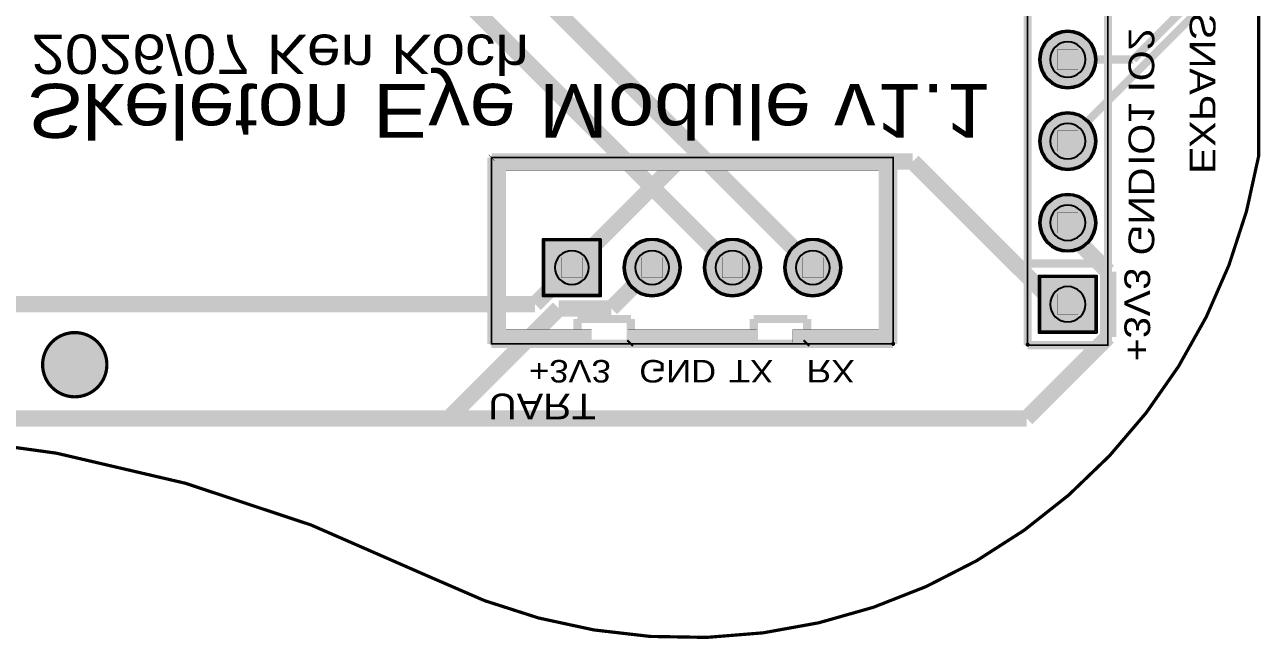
# Model space of a CAD drawing. Header units: millimetres. Extents: x -49.3 to 49.3, y -18 to 21.4.
# Drawn here: x 10.85 to 49.3, y -18.05 to 1.08 of the extents above; entities that cross this region are included whole.
import ezdxf
from ezdxf.enums import TextEntityAlignment as Align

# ---------------------------------------------------------------- set-up
doc = ezdxf.new("R2010")
doc.units = ezdxf.units.MM
doc.header["$MEASUREMENT"] = 0
for name, color, linetype, true_color in [('Board-Outline-Layer', 7, 'Continuous', 0xff00ff), ('Bottom-Layer', 7, 'Continuous', 0x0000ff), ('Bottom-Paste-Mask-Layer', 7, 'Continuous', 0x800000), ('Bottom-Silkscreen-Layer', 7, 'Continuous', 0x66cc33), ('Bottom-Solder-Mask-Layer', 7, 'Continuous', 0xaa00ff), ('Component-Marking-Layer', 7, 'Continuous', 0x66ffcc), ('Component-Shape-Layer', 7, 'Continuous', 0x00cccc), ('Document-Layer', 7, 'Continuous', 0xffffff), ('Hole-Layer', 7, 'Continuous', 0x222222), ('Multi-Layer', 7, 'Continuous', 0xc0c0c0), ('Pin-Soldering-Layer', 7, 'Continuous', 0xcc9999), ('Top-Layer', 7, 'Continuous', 0xff0000), ('Top-Paste-Mask-Layer', 7, 'Continuous', 0x808080), ('Top-Solder-Mask-Layer', 7, 'Continuous', 0x800080)]:
    doc.layers.add(name, color=color, linetype=linetype, true_color=true_color)
doc.styles.get("Standard").update_dxf_attribs({"font": 'arial.ttf'})

msp = doc.modelspace()

# ---------------------------------------------------------------- hatches: boundary and pattern name
at = {"layer": 'Bottom-Layer'}
for points in [[(42.457, 0, 1), (44.157, 0, 1)], [(42.457, -2.54, 1), (44.157, -2.54, 1)], [(42.457, -5.08, 1), (44.157, -5.08, 1)], [(28.723, -5.627), (28.723, -7.327), (27.023, -7.327), (27.023, -5.627)], [(29.523, -6.477, 1), (31.223, -6.477, 1)], [(32.023, -6.477, 1), (33.723, -6.477, 1)], [(34.523, -6.477, 1), (36.223, -6.477, 1)], [(44.157, -8.47), (42.457, -8.47), (42.457, -6.77), (44.157, -6.77)]]:
    msp.add_hatch(color=256, dxfattribs=at).paths.add_polyline_path(points)
at = {"layer": 'Bottom-Paste-Mask-Layer'}
for points in [[(42.457, 0, 1), (44.157, 0, 1)], [(42.457, -2.54, 1), (44.157, -2.54, 1)], [(42.457, -5.08, 1), (44.157, -5.08, 1)], [(28.723, -5.627), (28.723, -7.327), (27.023, -7.327), (27.023, -5.627)], [(29.523, -6.477, 1), (31.223, -6.477, 1)], [(32.023, -6.477, 1), (33.723, -6.477, 1)], [(34.523, -6.477, 1), (36.223, -6.477, 1)], [(44.157, -8.47), (42.457, -8.47), (42.457, -6.77), (44.157, -6.77)]]:
    msp.add_hatch(color=256, dxfattribs=at).paths.add_polyline_path(points)
at = {"layer": 'Bottom-Solder-Mask-Layer'}
for points in [[(42.406, 0, 1), (44.208, 0, 1)], [(42.406, -2.54, 1), (44.208, -2.54, 1)], [(42.406, -5.08, 1), (44.208, -5.08, 1)], [(28.773, -5.577), (28.773, -7.377), (26.973, -7.377), (26.973, -5.577)], [(29.473, -6.477, 1), (31.273, -6.477, 1)], [(31.973, -6.477, 1), (33.773, -6.477, 1)], [(34.473, -6.477, 1), (36.273, -6.477, 1)], [(44.208, -8.521), (42.406, -8.521), (42.406, -6.719), (44.208, -6.719)]]:
    msp.add_hatch(color=256, dxfattribs=at).paths.add_polyline_path(points)
at = {"layer": 'Component-Marking-Layer'}
for points in [[(37.813, -8.852, 1), (37.933, -8.852, 1)], [(37.813, -8.852, 1), (37.933, -8.852, 1)], [(41.997, -8.875, 1), (42.117, -8.875, 1)], [(41.997, -8.875, 1), (42.117, -8.875, 1)]]:
    msp.add_hatch(color=256, dxfattribs=at).paths.add_polyline_path(points)
at = {"layer": 'Document-Layer'}
for points in [[(37.873, -8.803), (34.752, -8.803), (34.752, -8.403), (37.423, -8.403), (37.423, -3.453), (25.823, -3.453), (25.823, -8.403), (28.492, -8.403), (28.492, -8.803), (25.373, -8.803), (25.373, -3.053), (37.873, -3.053)], [(37.873, -8.803), (34.752, -8.803), (34.752, -8.403), (37.423, -8.403), (37.423, -3.453), (25.823, -3.453), (25.823, -8.403), (28.492, -8.403), (28.492, -8.803), (25.373, -8.803), (25.373, -3.053), (37.873, -3.053)], [(29.623, -8.803), (29.623, -8.403), (33.623, -8.403), (33.623, -8.803)], [(29.623, -8.803), (29.623, -8.403), (33.623, -8.403), (33.623, -8.803)]]:
    msp.add_hatch(color=256, dxfattribs=at).paths.add_polyline_path(points)
at = {"layer": 'Hole-Layer'}
for points in [[(42.757, 0, 1), (43.857, 0, 1)], [(42.757, -2.54, 1), (43.857, -2.54, 1)], [(42.757, -5.08, 1), (43.857, -5.08, 1)], [(27.348, -6.477, 1), (28.398, -6.477, 1)], [(29.848, -6.477, 1), (30.898, -6.477, 1)], [(32.348, -6.477, 1), (33.398, -6.477, 1)], [(34.848, -6.477, 1), (35.898, -6.477, 1)], [(42.757, -7.62, 1), (43.857, -7.62, 1)]]:
    msp.add_hatch(color=256, dxfattribs=at).paths.add_polyline_path(points)
at = {"layer": 'Multi-Layer'}
for points in [[(42.457, 0, 1), (44.157, 0, 1)], [(42.457, 0, 1), (44.157, 0, 1)], [(42.457, 0, 1), (44.157, 0, 1)], [(42.457, -2.54, 1), (44.157, -2.54, 1)], [(42.457, -2.54, 1), (44.157, -2.54, 1)], [(42.457, -2.54, 1), (44.157, -2.54, 1)], [(42.457, -5.08, 1), (44.157, -5.08, 1)], [(42.457, -5.08, 1), (44.157, -5.08, 1)], [(42.457, -5.08, 1), (44.157, -5.08, 1)], [(28.723, -5.627), (28.723, -7.327), (27.023, -7.327), (27.023, -5.627)], [(28.723, -5.627), (28.723, -7.327), (27.023, -7.327), (27.023, -5.627)], [(28.723, -5.627), (28.723, -7.327), (27.023, -7.327), (27.023, -5.627)], [(29.523, -6.477, 1), (31.223, -6.477, 1)], [(29.523, -6.477, 1), (31.223, -6.477, 1)], [(29.523, -6.477, 1), (31.223, -6.477, 1)], [(32.023, -6.477, 1), (33.723, -6.477, 1)], [(32.023, -6.477, 1), (33.723, -6.477, 1)], [(32.023, -6.477, 1), (33.723, -6.477, 1)], [(34.523, -6.477, 1), (36.223, -6.477, 1)], [(34.523, -6.477, 1), (36.223, -6.477, 1)], [(34.523, -6.477, 1), (36.223, -6.477, 1)], [(44.157, -8.47), (42.457, -8.47), (42.457, -6.77), (44.157, -6.77)], [(44.157, -8.47), (42.457, -8.47), (42.457, -6.77), (44.157, -6.77)], [(44.157, -8.47), (42.457, -8.47), (42.457, -6.77), (44.157, -6.77)], [(11.399, -9.5, 1), (13.399, -9.5, 1)]]:
    msp.add_hatch(color=256, dxfattribs=at).paths.add_polyline_path(points)
at = {"layer": 'Pin-Soldering-Layer'}
for points in [[(43.627, -0.32), (42.987, -0.32), (42.987, 0.32), (43.627, 0.32)], [(43.627, -0.32), (42.987, -0.32), (42.987, 0.32), (43.627, 0.32)], [(43.627, -2.86), (42.987, -2.86), (42.987, -2.22), (43.627, -2.22)], [(43.627, -2.86), (42.987, -2.86), (42.987, -2.22), (43.627, -2.22)], [(43.627, -5.4), (42.987, -5.4), (42.987, -4.76), (43.627, -4.76)], [(43.627, -5.4), (42.987, -5.4), (42.987, -4.76), (43.627, -4.76)], [(28.193, -6.157), (28.193, -6.797), (27.553, -6.797), (27.553, -6.157)], [(28.193, -6.157), (28.193, -6.797), (27.553, -6.797), (27.553, -6.157)], [(30.693, -6.157), (30.693, -6.797), (30.053, -6.797), (30.053, -6.157)], [(30.693, -6.157), (30.693, -6.797), (30.053, -6.797), (30.053, -6.157)], [(33.193, -6.157), (33.193, -6.797), (32.553, -6.797), (32.553, -6.157)], [(33.193, -6.157), (33.193, -6.797), (32.553, -6.797), (32.553, -6.157)], [(35.693, -6.157), (35.693, -6.797), (35.053, -6.797), (35.053, -6.157)], [(35.693, -6.157), (35.693, -6.797), (35.053, -6.797), (35.053, -6.157)], [(43.627, -7.94), (42.987, -7.94), (42.987, -7.3), (43.627, -7.3)], [(43.627, -7.94), (42.987, -7.94), (42.987, -7.3), (43.627, -7.3)]]:
    msp.add_hatch(color=256, dxfattribs=at).paths.add_polyline_path(points)
at = {"layer": 'Top-Layer'}
for points in [[(42.457, 0, 1), (44.157, 0, 1)], [(42.457, -2.54, 1), (44.157, -2.54, 1)], [(42.457, -5.08, 1), (44.157, -5.08, 1)], [(28.723, -5.627), (28.723, -7.327), (27.023, -7.327), (27.023, -5.627)], [(29.523, -6.477, 1), (31.223, -6.477, 1)], [(32.023, -6.477, 1), (33.723, -6.477, 1)], [(34.523, -6.477, 1), (36.223, -6.477, 1)], [(44.157, -8.47), (42.457, -8.47), (42.457, -6.77), (44.157, -6.77)]]:
    msp.add_hatch(color=256, dxfattribs=at).paths.add_polyline_path(points)
at = {"layer": 'Top-Paste-Mask-Layer'}
for points in [[(42.457, 0, 1), (44.157, 0, 1)], [(42.457, -2.54, 1), (44.157, -2.54, 1)], [(42.457, -5.08, 1), (44.157, -5.08, 1)], [(28.723, -5.627), (28.723, -7.327), (27.023, -7.327), (27.023, -5.627)], [(29.523, -6.477, 1), (31.223, -6.477, 1)], [(32.023, -6.477, 1), (33.723, -6.477, 1)], [(34.523, -6.477, 1), (36.223, -6.477, 1)], [(44.157, -8.47), (42.457, -8.47), (42.457, -6.77), (44.157, -6.77)]]:
    msp.add_hatch(color=256, dxfattribs=at).paths.add_polyline_path(points)
at = {"layer": 'Top-Solder-Mask-Layer'}
for points in [[(42.406, 0, 1), (44.208, 0, 1)], [(42.406, -2.54, 1), (44.208, -2.54, 1)], [(42.406, -5.08, 1), (44.208, -5.08, 1)], [(28.773, -5.577), (28.773, -7.377), (26.973, -7.377), (26.973, -5.577)], [(29.473, -6.477, 1), (31.273, -6.477, 1)], [(31.973, -6.477, 1), (33.773, -6.477, 1)], [(34.473, -6.477, 1), (36.273, -6.477, 1)], [(44.208, -8.521), (42.406, -8.521), (42.406, -6.719), (44.208, -6.719)]]:
    msp.add_hatch(color=256, dxfattribs=at).paths.add_polyline_path(points)

# ---------------------------------------------------------------- linework, layer by layer
at = {"layer": 'Board-Outline-Layer', "const_width": 0.1}
msp.add_lwpolyline([(49.249, 3), (49.249, -3)], dxfattribs=at)
for points in [[(23.538, -16.143, 0.502), (49.249, -3)], [(23.538, -16.143, 0.115), (3.63, -11.5)]]:
    msp.add_lwpolyline(points, format="xyb", dxfattribs=at)
at = {"layer": 'Bottom-Layer', "const_width": 0.508}
for points in [[(24.832, 4.064), (35.373, -6.477)], [(23.475, 2.921), (32.873, -6.477)]]:
    msp.add_lwpolyline(points, dxfattribs=at)
at = {"layer": 'Bottom-Layer'}
for points in [[(42.457, 0, 1), (44.157, 0, 1)], [(42.457, -2.54, 1), (44.157, -2.54, 1)], [(42.457, -5.08, 1), (44.157, -5.08, 1)], [(29.523, -6.477, 1), (31.223, -6.477, 1)], [(32.023, -6.477, 1), (33.723, -6.477, 1)], [(34.523, -6.477, 1), (36.223, -6.477, 1)]]:
    msp.add_lwpolyline(points, format="xyb", close=True, dxfattribs=at)
for points in [[(28.723, -5.627), (28.723, -7.327), (27.023, -7.327), (27.023, -5.627)], [(44.157, -8.47), (42.457, -8.47), (42.457, -6.77), (44.157, -6.77)]]:
    msp.add_lwpolyline(points, close=True, dxfattribs=at)
at = {"layer": 'Bottom-Paste-Mask-Layer'}
for points in [[(42.457, 0, 1), (44.157, 0, 1)], [(42.457, -2.54, 1), (44.157, -2.54, 1)], [(42.457, -5.08, 1), (44.157, -5.08, 1)], [(29.523, -6.477, 1), (31.223, -6.477, 1)], [(32.023, -6.477, 1), (33.723, -6.477, 1)], [(34.523, -6.477, 1), (36.223, -6.477, 1)]]:
    msp.add_lwpolyline(points, format="xyb", close=True, dxfattribs=at)
for points in [[(28.723, -5.627), (28.723, -7.327), (27.023, -7.327), (27.023, -5.627)], [(44.157, -8.47), (42.457, -8.47), (42.457, -6.77), (44.157, -6.77)]]:
    msp.add_lwpolyline(points, close=True, dxfattribs=at)
at = {"layer": 'Bottom-Silkscreen-Layer', "const_width": 0.254}
for points in [[(42.057, -8.89), (42.057, 8.89)], [(42.057, -8.89), (42.057, 8.89)], [(44.557, 8.89), (44.557, -8.89)], [(44.557, 8.89), (44.557, -8.89)], [(25.373, -3.052), (25.373, -8.852)], [(25.383, -3.052), (25.373, -3.062)], [(25.373, -3.052), (25.373, -8.852)], [(25.383, -3.052), (25.373, -3.062)], [(37.873, -3.052), (25.383, -3.052)], [(37.873, -3.052), (25.383, -3.052)], [(37.873, -8.852), (37.873, -3.052)], [(37.873, -8.852), (37.873, -3.052)], [(44.557, -6.35), (42.057, -6.35)], [(44.557, -6.35), (42.057, -6.35)], [(28.048, -8.852), (28.048, -8.077)], [(28.048, -8.077), (29.711, -8.077)], [(28.048, -8.852), (28.048, -8.077)], [(28.048, -8.077), (29.711, -8.077)], [(29.711, -8.077), (29.711, -8.804)], [(29.711, -8.077), (29.711, -8.804)], [(33.535, -8.852), (33.535, -8.077)], [(33.535, -8.077), (35.198, -8.077)], [(33.535, -8.852), (33.535, -8.077)], [(33.535, -8.077), (35.198, -8.077)], [(35.198, -8.077), (35.198, -8.804)], [(35.198, -8.077), (35.198, -8.804)], [(25.373, -8.852), (37.873, -8.852)], [(25.373, -8.852), (37.873, -8.852)], [(29.711, -8.804), (29.663, -8.852)], [(29.711, -8.804), (29.663, -8.852)], [(35.198, -8.804), (35.151, -8.852)], [(35.198, -8.804), (35.151, -8.852)], [(44.557, -8.89), (42.057, -8.89)], [(44.557, -8.89), (42.057, -8.89)]]:
    msp.add_lwpolyline(points, dxfattribs=at)
at = {"layer": 'Bottom-Solder-Mask-Layer'}
for points in [[(42.406, 0, 1), (44.208, 0), (44.208, 0, 1), (42.406, 0)], [(42.406, -2.54, 1), (44.208, -2.54), (44.208, -2.54, 1), (42.406, -2.54)], [(42.406, -5.08, 1), (44.208, -5.08), (44.208, -5.08, 1), (42.406, -5.08)]]:
    msp.add_lwpolyline(points, format="xyb", dxfattribs=at)
for points in [[(28.773, -5.577), (28.773, -7.377), (26.973, -7.377), (26.973, -5.577)], [(44.208, -8.521), (42.406, -8.521), (42.406, -6.719), (44.208, -6.719)]]:
    msp.add_lwpolyline(points, close=True, dxfattribs=at)
for points in [[(29.473, -6.477, 1), (31.273, -6.477, 1)], [(31.973, -6.477, 1), (33.773, -6.477, 1)], [(34.473, -6.477, 1), (36.273, -6.477, 1)]]:
    msp.add_lwpolyline(points, format="xyb", close=True, dxfattribs=at)
at = {"layer": 'Component-Marking-Layer', "const_width": 0.00508}
for points in [[(37.813, -8.852, 1), (37.933, -8.852), (37.933, -8.852, 1), (37.813, -8.852)], [(37.813, -8.852, 1), (37.933, -8.852), (37.933, -8.852, 1), (37.813, -8.852)], [(41.997, -8.875, 1), (42.117, -8.875), (42.117, -8.875, 1), (41.997, -8.875)], [(41.997, -8.875, 1), (42.117, -8.875), (42.117, -8.875, 1), (41.997, -8.875)]]:
    msp.add_lwpolyline(points, format="xyb", dxfattribs=at)
at = {"layer": 'Component-Shape-Layer', "const_width": 0.0508}
for points in [[(44.557, 8.89), (44.557, -8.89), (42.057, -8.89), (42.057, 8.89)], [(44.557, 8.89), (44.557, -8.89), (42.057, -8.89), (42.057, 8.89)], [(37.873, -8.852), (25.373, -8.852), (25.373, -3.052), (37.873, -3.052)], [(37.873, -8.852), (25.373, -8.852), (25.373, -3.052), (37.873, -3.052)]]:
    msp.add_lwpolyline(points, close=True, dxfattribs=at)
at = {"layer": 'Document-Layer', "const_width": 0.00508}
for points in [[(37.873, -8.803), (34.752, -8.803), (34.752, -8.403), (37.423, -8.403), (37.423, -3.453), (25.823, -3.453), (25.823, -8.403), (28.492, -8.403), (28.492, -8.803), (25.373, -8.803), (25.373, -3.053), (37.873, -3.053)], [(37.873, -8.803), (34.752, -8.803), (34.752, -8.403), (37.423, -8.403), (37.423, -3.453), (25.823, -3.453), (25.823, -8.403), (28.492, -8.403), (28.492, -8.803), (25.373, -8.803), (25.373, -3.053), (37.873, -3.053)], [(29.623, -8.803), (29.623, -8.403), (33.623, -8.403), (33.623, -8.803)], [(29.623, -8.803), (29.623, -8.403), (33.623, -8.403), (33.623, -8.803)]]:
    msp.add_lwpolyline(points, close=True, dxfattribs=at)
at = {"layer": 'Document-Layer', "const_width": 0.1}
msp.add_lwpolyline([(11.403, -9.5, 1), (13.403, -9.5, 1)], format="xyb", close=True, dxfattribs=at)
at = {"layer": 'Hole-Layer'}
for points in [[(42.757, 0, 1), (43.857, 0, 1)], [(42.757, -2.54, 1), (43.857, -2.54, 1)], [(42.757, -5.08, 1), (43.857, -5.08, 1)], [(27.348, -6.477, 1), (28.398, -6.477, 1)], [(29.848, -6.477, 1), (30.898, -6.477, 1)], [(32.348, -6.477, 1), (33.398, -6.477, 1)], [(34.848, -6.477, 1), (35.898, -6.477, 1)], [(42.757, -7.62, 1), (43.857, -7.62, 1)]]:
    msp.add_lwpolyline(points, format="xyb", close=True, dxfattribs=at)
at = {"layer": 'Multi-Layer'}
for points in [[(42.457, 0, 1), (44.157, 0, 1)], [(42.457, 0, 1), (44.157, 0, 1)], [(42.457, 0, 1), (44.157, 0, 1)], [(42.457, -2.54, 1), (44.157, -2.54, 1)], [(42.457, -2.54, 1), (44.157, -2.54, 1)], [(42.457, -2.54, 1), (44.157, -2.54, 1)], [(42.457, -5.08, 1), (44.157, -5.08, 1)], [(42.457, -5.08, 1), (44.157, -5.08, 1)], [(42.457, -5.08, 1), (44.157, -5.08, 1)], [(29.523, -6.477, 1), (31.223, -6.477, 1)], [(29.523, -6.477, 1), (31.223, -6.477, 1)], [(29.523, -6.477, 1), (31.223, -6.477, 1)], [(32.023, -6.477, 1), (33.723, -6.477, 1)], [(32.023, -6.477, 1), (33.723, -6.477, 1)], [(32.023, -6.477, 1), (33.723, -6.477, 1)], [(34.523, -6.477, 1), (36.223, -6.477, 1)], [(34.523, -6.477, 1), (36.223, -6.477, 1)], [(34.523, -6.477, 1), (36.223, -6.477, 1)]]:
    msp.add_lwpolyline(points, format="xyb", close=True, dxfattribs=at)
for points in [[(28.723, -5.627), (28.723, -7.327), (27.023, -7.327), (27.023, -5.627)], [(28.723, -5.627), (28.723, -7.327), (27.023, -7.327), (27.023, -5.627)], [(28.723, -5.627), (28.723, -7.327), (27.023, -7.327), (27.023, -5.627)], [(44.157, -8.47), (42.457, -8.47), (42.457, -6.77), (44.157, -6.77)], [(44.157, -8.47), (42.457, -8.47), (42.457, -6.77), (44.157, -6.77)], [(44.157, -8.47), (42.457, -8.47), (42.457, -6.77), (44.157, -6.77)]]:
    msp.add_lwpolyline(points, close=True, dxfattribs=at)
at = {"layer": 'Multi-Layer', "const_width": 0.0254}
msp.add_lwpolyline([(11.399, -9.5, 1), (13.399, -9.5, 1)], format="xyb", close=True, dxfattribs=at)
at = {"layer": 'Pin-Soldering-Layer', "const_width": 0.00508}
for points in [[(43.627, -0.32), (42.987, -0.32), (42.987, 0.32), (43.627, 0.32)], [(43.627, -0.32), (42.987, -0.32), (42.987, 0.32), (43.627, 0.32)], [(43.627, -2.86), (42.987, -2.86), (42.987, -2.22), (43.627, -2.22)], [(43.627, -2.86), (42.987, -2.86), (42.987, -2.22), (43.627, -2.22)], [(43.627, -5.4), (42.987, -5.4), (42.987, -4.76), (43.627, -4.76)], [(43.627, -5.4), (42.987, -5.4), (42.987, -4.76), (43.627, -4.76)], [(28.193, -6.157), (28.193, -6.797), (27.553, -6.797), (27.553, -6.157)], [(28.193, -6.157), (28.193, -6.797), (27.553, -6.797), (27.553, -6.157)], [(30.693, -6.157), (30.693, -6.797), (30.053, -6.797), (30.053, -6.157)], [(30.693, -6.157), (30.693, -6.797), (30.053, -6.797), (30.053, -6.157)], [(33.193, -6.157), (33.193, -6.797), (32.553, -6.797), (32.553, -6.157)], [(33.193, -6.157), (33.193, -6.797), (32.553, -6.797), (32.553, -6.157)], [(35.693, -6.157), (35.693, -6.797), (35.053, -6.797), (35.053, -6.157)], [(35.693, -6.157), (35.693, -6.797), (35.053, -6.797), (35.053, -6.157)], [(43.627, -7.94), (42.987, -7.94), (42.987, -7.3), (43.627, -7.3)], [(43.627, -7.94), (42.987, -7.94), (42.987, -7.3), (43.627, -7.3)]]:
    msp.add_lwpolyline(points, close=True, dxfattribs=at)
at = {"layer": 'Top-Layer'}
for points, const_width in [([(48.387, 3.043), (45.344, 0)], 0.254), ([(48.768, 2.921), (43.307, -2.54)], 0.254), ([(45.344, 0), (43.307, 0)], 0.254), ([(27.873, -6.477), (31.175, -3.175)], 0.508), ([(31.175, -3.175), (38.481, -3.175)], 0.508), ([(38.481, -3.175), (42.926, -7.62)], 0.508), ([(43.307, -5.08), (43.307, -5.346)], 0.508), ([(43.307, -5.346), (44.563, -6.602)], 0.508), ([(26.73, -7.62), (27.873, -6.477)], 0.508), ([(29.103, -7.747), (30.373, -6.477)], 0.508), ([(44.563, -6.602), (44.563, -8.638)], 0.508), ([(8.128, -7.62), (26.73, -7.62)], 0.508), ([(24.037, -11.176), (27.466, -7.747)], 0.508), ([(27.466, -7.747), (29.103, -7.747)], 0.508), ([(42.926, -7.62), (43.307, -7.62)], 0.508), ([(42.025, -11.176), (44.563, -8.638)], 0.508), ([(9.908, -11.176), (24.037, -11.176)], 0.508), ([(42.025, -11.176), (24.037, -11.176)], 0.508)]:
    msp.add_lwpolyline(points, dxfattribs=dict(at, const_width=const_width))
for points in [[(42.457, 0, 1), (44.157, 0, 1)], [(42.457, -2.54, 1), (44.157, -2.54, 1)], [(42.457, -5.08, 1), (44.157, -5.08, 1)], [(29.523, -6.477, 1), (31.223, -6.477, 1)], [(32.023, -6.477, 1), (33.723, -6.477, 1)], [(34.523, -6.477, 1), (36.223, -6.477, 1)]]:
    msp.add_lwpolyline(points, format="xyb", close=True, dxfattribs=at)
for points in [[(28.723, -5.627), (28.723, -7.327), (27.023, -7.327), (27.023, -5.627)], [(44.157, -8.47), (42.457, -8.47), (42.457, -6.77), (44.157, -6.77)]]:
    msp.add_lwpolyline(points, close=True, dxfattribs=at)
at = {"layer": 'Top-Paste-Mask-Layer'}
for points in [[(42.457, 0, 1), (44.157, 0, 1)], [(42.457, -2.54, 1), (44.157, -2.54, 1)], [(42.457, -5.08, 1), (44.157, -5.08, 1)], [(29.523, -6.477, 1), (31.223, -6.477, 1)], [(32.023, -6.477, 1), (33.723, -6.477, 1)], [(34.523, -6.477, 1), (36.223, -6.477, 1)]]:
    msp.add_lwpolyline(points, format="xyb", close=True, dxfattribs=at)
for points in [[(28.723, -5.627), (28.723, -7.327), (27.023, -7.327), (27.023, -5.627)], [(44.157, -8.47), (42.457, -8.47), (42.457, -6.77), (44.157, -6.77)]]:
    msp.add_lwpolyline(points, close=True, dxfattribs=at)
at = {"layer": 'Top-Solder-Mask-Layer'}
for points in [[(42.406, 0, 1), (44.208, 0), (44.208, 0, 1), (42.406, 0)], [(42.406, -2.54, 1), (44.208, -2.54), (44.208, -2.54, 1), (42.406, -2.54)], [(42.406, -5.08, 1), (44.208, -5.08), (44.208, -5.08, 1), (42.406, -5.08)]]:
    msp.add_lwpolyline(points, format="xyb", dxfattribs=at)
for points in [[(28.773, -5.577), (28.773, -7.377), (26.973, -7.377), (26.973, -5.577)], [(44.208, -8.521), (42.406, -8.521), (42.406, -6.719), (44.208, -6.719)]]:
    msp.add_lwpolyline(points, close=True, dxfattribs=at)
for points in [[(29.473, -6.477, 1), (31.273, -6.477, 1)], [(31.973, -6.477, 1), (33.773, -6.477, 1)], [(34.473, -6.477, 1), (36.273, -6.477, 1)]]:
    msp.add_lwpolyline(points, format="xyb", close=True, dxfattribs=at)

# ---------------------------------------------------------------- texts
at = {"layer": 'Bottom-Silkscreen-Layer', "text_generation_flag": 2, "width": 1.1}
for s, height, rotation, p in [('EXPANSION', 0.8001, -90, (46.863, -3.556)), ('2026/07 Ken Koch', 1.225, -180, (11.049, 1.143)), ('IO2', 0.8001, -90, (44.958, -1.016)), ('Skeleton Eye Module v1.1', 1.68, -180, (10.922, -0.254)), ('IO1', 0.8001, -90, (44.958, -3.302)), ('GND', 0.8001, -90, (44.958, -6.096)), ('+3V3', 0.8001, -90, (44.831, -9.398)), ('+3V3', 0.7, -180, (26.543, -9.144)), ('GND', 0.7, -180, (29.972, -9.144)), ('TX', 0.7, -180, (32.766, -9.144)), ('RX', 0.7, -180, (35.179, -9.144)), ('UART', 0.8001, -180, (25.273, -10.16))]:
    msp.add_text(s, height=height, rotation=rotation, dxfattribs=at).set_placement(p, align=Align.BOTTOM_LEFT)

doc.saveas('drawing.dxf')
